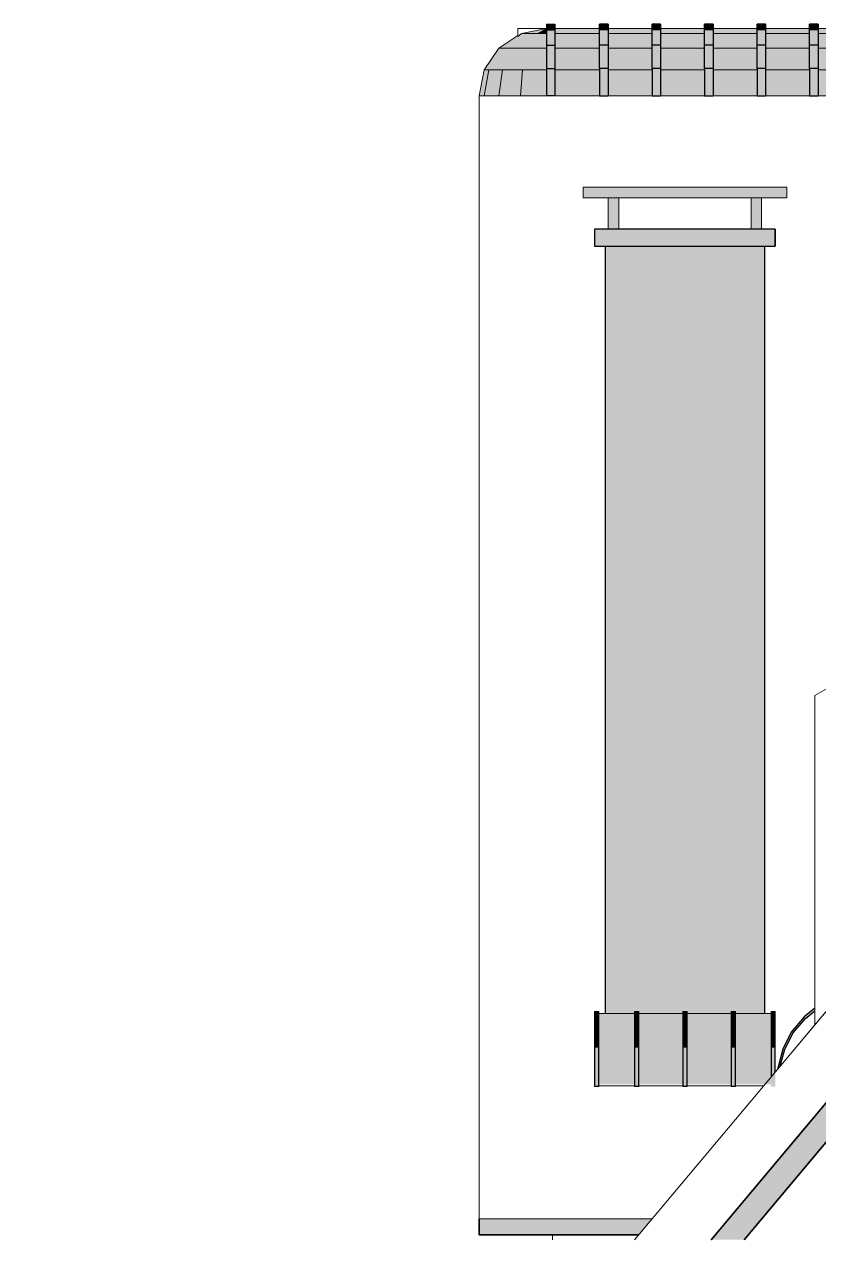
# Model space of a CAD drawing. Header units: millimetres. Extents: x -245 to 49755, y -245 to 41806.
# Drawn here: x 37246 to 39137, y 31012 to 33906 of the extents above; entities that cross this region are included whole.
import ezdxf

# ---------------------------------------------------------------- set-up
doc = ezdxf.new("R2010")
doc.units = ezdxf.units.MM
doc.linetypes.add('PUNKT2_S9', pattern=[1, 0, -1])
doc.layers.add('Standard', color=7, linetype='Continuous', lineweight=25)

msp = doc.modelspace()

# ---------------------------------------------------------------- hatches: boundary and pattern name
at = {"layer": 'Standard', "linetype": 'PUNKT2_S9', "lineweight": 25}
for color, points in [(250, [(38488.5, 33896.1), (38429.3, 33883.9), (38431.9, 33883.9)]), (250, [(38488.5, 33896.1), (38431.9, 33883.9), (38445.2, 33883.9)]), (250, [(38488.5, 33896.1), (38445.2, 33883.9), (38465.1, 33883.9)]), (250, [(38488.5, 33896.1), (38465.1, 33883.9), (38488.5, 33883.9)]), (8, [(38488.5, 33893.2), (38508.5, 33893.2), (38508.5, 33906.1), (38488.5, 33906.1)]), (8, [(38488.5, 33856.3), (38508.5, 33856.3), (38508.5, 33893.2), (38488.5, 33893.2)]), (0, [(38431.9, 33883.9), (38429.3, 33883.9), (38420.3, 33877.1), (38420.3, 33879.3), (38375.4, 33849.2), (38384, 33849.2)]), (250, [(38431.9, 33883.9), (38384, 33849.2), (38408.5, 33849.2), (38445.2, 33883.9)]), (250, [(38445.2, 33883.9), (38408.5, 33849.2), (38445.2, 33849.2), (38465.1, 33883.9)]), (250, [(38465.1, 33883.9), (38445.2, 33849.2), (38488.5, 33849.2), (38488.5, 33883.9)]), (0, [(38375.4, 33849.2), (38340.7, 33797.3), (38351.9, 33797.3), (38384, 33849.2)]), (0, [(38384, 33849.2), (38351.9, 33797.3), (38384, 33797.3), (38408.5, 33849.2)]), (250, [(38408.5, 33849.2), (38384, 33797.3), (38431.9, 33797.3), (38445.2, 33849.2)]), (250, [(38445.2, 33849.2), (38431.9, 33797.3), (38488.5, 33797.3), (38488.5, 33849.2)]), (8, [(38488.5, 33801.2), (38508.5, 33801.2), (38508.5, 33856.3), (38488.5, 33856.3)]), (0, [(38340.7, 33797.3), (38328.5, 33736.1), (38340.7, 33736.1), (38351.9, 33797.3)]), (0, [(38351.9, 33797.3), (38340.7, 33736.1), (38375.4, 33736.1), (38384, 33797.3)]), (0, [(38384, 33797.3), (38375.4, 33736.1), (38427.3, 33736.1), (38431.9, 33797.3)]), (250, [(38431.9, 33797.3), (38427.3, 33736.1), (38488.5, 33736.1), (38488.5, 33797.3)]), (8, [(38488.5, 33736.1), (38508.5, 33736.1), (38508.5, 33801.2), (38488.5, 33801.2)]), (250, [(38576, 33518.1), (38576, 33493.1), (39061, 33493.1), (39061, 33518.1)]), (0, [(38636, 33493.1), (38636, 33418.1), (38637.2, 33418.1), (38637.2, 33493.1)]), (0, [(38637.2, 33493.1), (38637.2, 33418.1), (38639.5, 33418.1), (38639.5, 33493.1)]), (0, [(38639.5, 33493.1), (38639.5, 33418.1), (38642.7, 33418.1), (38642.7, 33493.1)]), (250, [(38642.7, 33493.1), (38642.7, 33418.1), (38646.5, 33418.1), (38646.5, 33493.1)]), (250, [(38646.5, 33493.1), (38646.5, 33418.1), (38650.4, 33418.1), (38650.4, 33493.1)]), (250, [(38650.4, 33493.1), (38650.4, 33418.1), (38654.2, 33418.1), (38654.2, 33493.1)]), (250, [(38654.2, 33493.1), (38654.2, 33418.1), (38657.4, 33418.1), (38657.4, 33493.1)]), (250, [(38657.4, 33493.1), (38657.4, 33418.1), (38659.7, 33418.1), (38659.7, 33493.1)]), (250, [(38659.7, 33493.1), (38659.7, 33418.1), (38660.9, 33418.1), (38660.9, 33493.1)]), (0, [(38976.1, 33493.1), (38976.1, 33418.1), (38977.3, 33418.1), (38977.3, 33493.1)]), (0, [(38977.3, 33493.1), (38977.3, 33418.1), (38979.6, 33418.1), (38979.6, 33493.1)]), (0, [(38979.6, 33493.1), (38979.6, 33418.1), (38982.8, 33418.1), (38982.8, 33493.1)]), (250, [(38982.8, 33493.1), (38982.8, 33418.1), (38986.6, 33418.1), (38986.6, 33493.1)]), (250, [(38986.6, 33493.1), (38986.6, 33418.1), (38990.5, 33418.1), (38990.5, 33493.1)]), (250, [(38990.5, 33493.1), (38990.5, 33418.1), (38994.3, 33418.1), (38994.3, 33493.1)]), (250, [(38994.3, 33493.1), (38994.3, 33418.1), (38997.5, 33418.1), (38997.5, 33493.1)]), (250, [(38997.5, 33493.1), (38997.5, 33418.1), (38999.8, 33418.1), (38999.8, 33493.1)]), (250, [(38999.8, 33493.1), (38999.8, 33418.1), (39001, 33418.1), (39001, 33493.1)]), (250, [(38603.5, 33378.1), (39033.5, 33378.1), (39033.5, 33418.1), (38603.5, 33418.1)]), (251, [(39008.5, 31550.7), (39008.5, 33378.1), (38628.5, 33378.1), (38628.5, 31550.7), (38698.5, 31550.7), (38698.5, 31555.7), (38708.5, 31555.7), (38708.5, 31550.7), (38813.5, 31550.7), (38813.5, 31555.7), (38823.5, 31555.7), (38823.5, 31550.7), (38928.5, 31550.7), (38928.5, 31555.7), (38938.5, 31555.7), (38938.5, 31550.7)]), (8, [(38603.5, 31535.8), (38613.5, 31535.8), (38613.5, 31555.7), (38603.5, 31555.7)]), (8, [(38698.5, 31535.8), (38708.5, 31535.8), (38708.5, 31555.7), (38698.5, 31555.7)]), (8, [(38813.5, 31535.8), (38823.5, 31535.8), (38823.5, 31555.7), (38813.5, 31555.7)]), (8, [(38603.5, 31505.1), (38613.5, 31505.1), (38613.5, 31535.8), (38603.5, 31535.8)]), (8, [(38698.5, 31505.1), (38708.5, 31505.1), (38708.5, 31535.8), (38698.5, 31535.8)]), (8, [(38813.5, 31505.1), (38823.5, 31505.1), (38823.5, 31535.8), (38813.5, 31535.8)]), (8, [(38603.5, 31469.3), (38613.5, 31469.3), (38613.5, 31505.1), (38603.5, 31505.1)]), (8, [(38698.5, 31469.3), (38708.5, 31469.3), (38708.5, 31505.1), (38698.5, 31505.1)]), (8, [(38813.5, 31469.3), (38823.5, 31469.3), (38823.5, 31505.1), (38813.5, 31505.1)]), (8, [(38603.5, 31428), (38613.5, 31428), (38613.5, 31469.3), (38603.5, 31469.3)]), (8, [(38698.5, 31428), (38708.5, 31428), (38708.5, 31469.3), (38698.5, 31469.3)]), (8, [(38813.5, 31428), (38823.5, 31428), (38823.5, 31469.3), (38813.5, 31469.3)]), (8, [(38603.5, 31376.6), (38613.5, 31376.6), (38613.5, 31428), (38603.5, 31428)]), (8, [(38698.5, 31376.6), (38708.5, 31376.6), (38708.5, 31428), (38698.5, 31428)]), (8, [(38813.5, 31376.6), (38823.5, 31376.6), (38823.5, 31428), (38813.5, 31428)]), (8, [(37246, 31012.1), (37245.6, 31012.1), (37600.6, 31012.1), (37601, 31012.1)])]:
    msp.add_hatch(color=color, dxfattribs=at).paths.add_polyline_path(points)
h = msp.add_hatch(color=250, dxfattribs=at)
h.paths.add_polyline_path([(38510.3, 33883.9), (38615.3, 33883.9), (38615.3, 33896.1), (38510.3, 33896.1)])
h.paths.add_polyline_path([(38740.3, 33883.9), (38740.3, 33896.1), (38635.3, 33896.1), (38635.3, 33883.9)])
h.paths.add_polyline_path([(38760.3, 33883.9), (38865.3, 33883.9), (38865.3, 33896.1), (38760.3, 33896.1)])
h.paths.add_polyline_path([(38990.3, 33883.9), (38990.3, 33896.1), (38885.3, 33896.1), (38885.3, 33883.9)])
h.paths.add_polyline_path([(39010.3, 33883.9), (39115.3, 33883.9), (39115.3, 33896.1), (39010.3, 33896.1)])
h.paths.add_polyline_path([(39240.3, 33883.9), (39240.3, 33896.1), (39135.3, 33896.1), (39135.3, 33883.9)])
h.paths.add_polyline_path([(39260.3, 33883.9), (39365.3, 33883.9), (39365.3, 33896.1), (39260.3, 33896.1)])
h.paths.add_polyline_path([(39490.3, 33883.9), (39490.3, 33896.1), (39385.3, 33896.1), (39385.3, 33883.9)])
h.paths.add_polyline_path([(39510.3, 33883.9), (39615.3, 33883.9), (39615.3, 33896.1), (39510.3, 33896.1)])
h.paths.add_polyline_path([(39740.3, 33883.9), (39740.3, 33896.1), (39635.3, 33896.1), (39635.3, 33883.9)])
h.paths.add_polyline_path([(39760.3, 33883.9), (39865.3, 33883.9), (39865.3, 33896.1), (39760.3, 33896.1)])
h.paths.add_polyline_path([(39990.3, 33883.9), (39990.3, 33896.1), (39885.3, 33896.1), (39885.3, 33883.9)])
h.paths.add_polyline_path([(40010.3, 33883.9), (40115.3, 33883.9), (40115.3, 33896.1), (40010.3, 33896.1)])
h.paths.add_polyline_path([(40240.3, 33883.9), (40240.3, 33896.1), (40135.3, 33896.1), (40135.3, 33883.9)])
h.paths.add_polyline_path([(40260.3, 33883.9), (40365.3, 33883.9), (40365.3, 33896.1), (40260.3, 33896.1)])
h.paths.add_polyline_path([(40490.3, 33883.9), (40490.3, 33896.1), (40385.3, 33896.1), (40385.3, 33883.9)])
h.paths.add_polyline_path([(40510.3, 33883.9), (40615.3, 33883.9), (40615.3, 33896.1), (40510.3, 33896.1)])
h.paths.add_polyline_path([(40740.3, 33883.9), (40740.3, 33896.1), (40635.3, 33896.1), (40635.3, 33883.9)])
h.paths.add_polyline_path([(40760.3, 33883.9), (40865.3, 33883.9), (40865.3, 33896.1), (40760.3, 33896.1)])
h.paths.add_polyline_path([(40990.3, 33883.9), (40990.3, 33896.1), (40885.3, 33896.1), (40885.3, 33883.9)])
h.paths.add_polyline_path([(41010.3, 33883.9), (41115.3, 33883.9), (41115.3, 33896.1), (41010.3, 33896.1)])
h.paths.add_polyline_path([(41240.3, 33883.9), (41240.3, 33896.1), (41135.3, 33896.1), (41135.3, 33883.9)])
h.paths.add_polyline_path([(41260.3, 33883.9), (41365.3, 33883.9), (41365.3, 33896.1), (41260.3, 33896.1)])
h.paths.add_polyline_path([(41490.3, 33883.9), (41490.3, 33896.1), (41385.3, 33896.1), (41385.3, 33883.9)])
h.paths.add_polyline_path([(41510.3, 33883.9), (41615.3, 33883.9), (41615.3, 33896.1), (41510.3, 33896.1)])
h.paths.add_polyline_path([(41740.3, 33883.9), (41740.3, 33896.1), (41635.3, 33896.1), (41635.3, 33883.9)])
h.paths.add_polyline_path([(41760.3, 33883.9), (41865.3, 33883.9), (41865.3, 33896.1), (41760.3, 33896.1)])
h.paths.add_polyline_path([(41990.3, 33883.9), (41990.3, 33896.1), (41885.3, 33896.1), (41885.3, 33883.9)])
h.paths.add_polyline_path([(42010.3, 33883.9), (42115.3, 33883.9), (42115.3, 33896.1), (42010.3, 33896.1)])
h.paths.add_polyline_path([(42240.3, 33883.9), (42240.3, 33896.1), (42135.3, 33896.1), (42135.3, 33883.9)])
h.paths.add_polyline_path([(42260.3, 33883.9), (42365.3, 33883.9), (42365.3, 33896.1), (42260.3, 33896.1)])
h.paths.add_polyline_path([(42490.3, 33883.9), (42490.3, 33896.1), (42385.3, 33896.1), (42385.3, 33883.9)])
h.paths.add_polyline_path([(42510.3, 33883.9), (42615.3, 33883.9), (42615.3, 33896.1), (42510.3, 33896.1)])
h.paths.add_polyline_path([(42740.3, 33883.9), (42740.3, 33896.1), (42635.3, 33896.1), (42635.3, 33883.9)])
h.paths.add_polyline_path([(42760.3, 33883.9), (42865.3, 33883.9), (42865.3, 33896.1), (42760.3, 33896.1)])
h.paths.add_polyline_path([(42990.3, 33883.9), (42990.3, 33896.1), (42885.3, 33896.1), (42885.3, 33883.9)])
h.paths.add_polyline_path([(43010.3, 33883.9), (43115.3, 33883.9), (43115.3, 33896.1), (43010.3, 33896.1)])
h.paths.add_polyline_path([(43240.3, 33883.9), (43240.3, 33896.1), (43135.3, 33896.1), (43135.3, 33883.9)])
h.paths.add_polyline_path([(43260.3, 33883.9), (43365.3, 33883.9), (43365.3, 33896.1), (43260.3, 33896.1)])
h.paths.add_polyline_path([(43490.3, 33883.9), (43490.3, 33896.1), (43385.3, 33896.1), (43385.3, 33883.9)])
h.paths.add_polyline_path([(43510.3, 33883.9), (43615.3, 33883.9), (43615.3, 33896.1), (43510.3, 33896.1)])
h.paths.add_polyline_path([(43740.3, 33883.9), (43740.3, 33896.1), (43635.3, 33896.1), (43635.3, 33883.9)])
h.paths.add_polyline_path([(43760.3, 33883.9), (43865.3, 33883.9), (43865.3, 33896.1), (43760.3, 33896.1)])
h.paths.add_polyline_path([(44010.3, 33883.9), (44010.3, 33896.1), (43885.3, 33896.1), (43885.3, 33883.9)])
h.paths.add_polyline_path([(44148.5, 33896.1), (44030.3, 33896.1), (44030.3, 33883.9), (44148.5, 33883.9)])
for color, points in [(8, [(38615.3, 33893.2), (38615.3, 33906.1), (38635.3, 33906.1), (38635.3, 33893.2)]), (8, [(38615.3, 33856.3), (38615.3, 33893.2), (38635.3, 33893.2), (38635.3, 33856.3)]), (8, [(38740.3, 33893.2), (38740.3, 33906.1), (38760.3, 33906.1), (38760.3, 33893.2)]), (8, [(38740.3, 33856.3), (38740.3, 33893.2), (38760.3, 33893.2), (38760.3, 33856.3)]), (8, [(38865.3, 33893.2), (38865.3, 33906.1), (38885.3, 33906.1), (38885.3, 33893.2)]), (8, [(38865.3, 33856.3), (38865.3, 33893.2), (38885.3, 33893.2), (38885.3, 33856.3)]), (8, [(38990.3, 33893.2), (38990.3, 33906.1), (39010.3, 33906.1), (39010.3, 33893.2)]), (8, [(38990.3, 33856.3), (38990.3, 33893.2), (39010.3, 33893.2), (39010.3, 33856.3)]), (8, [(39115.3, 33893.2), (39115.3, 33906.1), (39135.3, 33906.1), (39135.3, 33893.2)]), (8, [(39115.3, 33856.3), (39115.3, 33893.2), (39135.3, 33893.2), (39135.3, 33856.3)]), (8, [(38615.3, 33801.2), (38615.3, 33856.3), (38635.3, 33856.3), (38635.3, 33801.2)]), (8, [(38740.3, 33801.2), (38740.3, 33856.3), (38760.3, 33856.3), (38760.3, 33801.2)]), (8, [(38865.3, 33801.2), (38865.3, 33856.3), (38885.3, 33856.3), (38885.3, 33801.2)]), (8, [(38990.3, 33801.2), (38990.3, 33856.3), (39010.3, 33856.3), (39010.3, 33801.2)]), (8, [(39115.3, 33801.2), (39115.3, 33856.3), (39135.3, 33856.3), (39135.3, 33801.2)]), (8, [(38615.3, 33736.1), (38615.3, 33801.2), (38635.3, 33801.2), (38635.3, 33736.1)]), (8, [(38740.3, 33736.1), (38740.3, 33801.2), (38760.3, 33801.2), (38760.3, 33736.1)]), (8, [(38865.3, 33736.1), (38865.3, 33801.2), (38885.3, 33801.2), (38885.3, 33736.1)]), (8, [(38990.3, 33736.1), (38990.3, 33801.2), (39010.3, 33801.2), (39010.3, 33736.1)]), (8, [(39115.3, 33736.1), (39115.3, 33801.2), (39135.3, 33801.2), (39135.3, 33736.1)]), (250, [(40483.5, 32828.7), (38959.2, 31012.1), (38880.9, 31012.1), (40483.5, 32922)]), (8, [(38938.5, 31535.8), (38928.5, 31535.8), (38928.5, 31555.7), (38938.5, 31555.7)]), (8, [(39033.5, 31535.8), (39023.5, 31535.8), (39023.5, 31555.7), (39033.5, 31555.7)]), (251, [(39051.2, 31465.4), (39071.4, 31506.6), (39102.3, 31542.5), (39127.6, 31563), (39127.6, 31556.8), (39105.8, 31539), (39076.1, 31504.7), (39056.2, 31465.4), (39044.8, 31425.2), (39038.5, 31417.7)]), (8, [(38938.5, 31505.1), (38928.5, 31505.1), (38928.5, 31535.8), (38938.5, 31535.8)]), (8, [(39033.5, 31505.1), (39023.5, 31505.1), (39023.5, 31535.8), (39033.5, 31535.8)]), (8, [(38938.5, 31469.3), (38928.5, 31469.3), (38928.5, 31505.1), (38938.5, 31505.1)]), (8, [(39033.5, 31469.3), (39023.5, 31469.3), (39023.5, 31505.1), (39033.5, 31505.1)]), (8, [(38938.5, 31428), (38928.5, 31428), (38928.5, 31469.3), (38938.5, 31469.3)]), (8, [(39033.5, 31428), (39023.5, 31428), (39023.5, 31469.3), (39033.5, 31469.3)]), (8, [(38938.5, 31376.6), (38928.5, 31376.6), (38928.5, 31428), (38938.5, 31428)]), (8, [(39033.5, 31376.6), (39023.5, 31376.6), (39023.5, 31428), (39033.5, 31428)]), (0, [(38328.5, 31023.5), (38328.5, 31062.1), (38740.1, 31062.1), (38707.7, 31023.5)])]:
    msp.add_hatch(color=color, dxfattribs=at).paths.add_polyline_path(points, flags=16)
h = msp.add_hatch(color=250, dxfattribs=at)
h.paths.add_polyline_path([(38615.3, 33883.9), (38510.3, 33883.9), (38510.3, 33849.2), (38615.3, 33849.2)])
h.paths.add_polyline_path([(38635.3, 33849.2), (38740.3, 33849.2), (38740.3, 33883.9), (38635.3, 33883.9)])
h.paths.add_polyline_path([(38865.3, 33883.9), (38760.3, 33883.9), (38760.3, 33849.2), (38865.3, 33849.2)])
h.paths.add_polyline_path([(38885.3, 33849.2), (38990.3, 33849.2), (38990.3, 33883.9), (38885.3, 33883.9)])
h.paths.add_polyline_path([(39240.3, 33883.9), (39135.3, 33883.9), (39135.3, 33849.2), (39240.3, 33849.2)])
h.paths.add_polyline_path([(39010.3, 33883.9), (39010.3, 33849.2), (39115.3, 33849.2), (39115.3, 33883.9)])
h.paths.add_polyline_path([(39365.3, 33883.9), (39260.3, 33883.9), (39260.3, 33849.2), (39365.3, 33849.2)])
h.paths.add_polyline_path([(39635.3, 33849.2), (39740.3, 33849.2), (39740.3, 33883.9), (39635.3, 33883.9)])
h.paths.add_polyline_path([(39615.3, 33883.9), (39510.3, 33883.9), (39510.3, 33849.2), (39615.3, 33849.2)])
h.paths.add_polyline_path([(39385.3, 33883.9), (39385.3, 33849.2), (39490.3, 33849.2), (39490.3, 33883.9)])
h.paths.add_polyline_path([(39865.3, 33883.9), (39760.3, 33883.9), (39760.3, 33849.2), (39865.3, 33849.2)])
h.paths.add_polyline_path([(39885.3, 33849.2), (39990.3, 33849.2), (39990.3, 33883.9), (39885.3, 33883.9)])
h.paths.add_polyline_path([(40240.3, 33883.9), (40135.3, 33883.9), (40135.3, 33849.2), (40240.3, 33849.2)])
h.paths.add_polyline_path([(40010.3, 33883.9), (40010.3, 33849.2), (40115.3, 33849.2), (40115.3, 33883.9)])
h.paths.add_polyline_path([(40365.3, 33883.9), (40260.3, 33883.9), (40260.3, 33849.2), (40365.3, 33849.2)])
h.paths.add_polyline_path([(40385.3, 33849.2), (40490.3, 33849.2), (40490.3, 33883.9), (40385.3, 33883.9)])
h.paths.add_polyline_path([(40615.3, 33883.9), (40510.3, 33883.9), (40510.3, 33849.2), (40615.3, 33849.2)])
h.paths.add_polyline_path([(40635.3, 33849.2), (40740.3, 33849.2), (40740.3, 33883.9), (40635.3, 33883.9)])
h.paths.add_polyline_path([(41240.3, 33883.9), (41135.3, 33883.9), (41135.3, 33849.2), (41240.3, 33849.2)])
h.paths.add_polyline_path([(41010.3, 33883.9), (41010.3, 33849.2), (41115.3, 33849.2), (41115.3, 33883.9)])
h.paths.add_polyline_path([(40990.3, 33883.9), (40885.3, 33883.9), (40885.3, 33849.2), (40990.3, 33849.2)])
h.paths.add_polyline_path([(40760.3, 33883.9), (40760.3, 33849.2), (40865.3, 33849.2), (40865.3, 33883.9)])
h.paths.add_polyline_path([(41365.3, 33883.9), (41260.3, 33883.9), (41260.3, 33849.2), (41365.3, 33849.2)])
h.paths.add_polyline_path([(44030.3, 33849.2), (44148.5, 33849.2), (44148.5, 33883.9), (44030.3, 33883.9)])
h.paths.add_polyline_path([(43885.3, 33883.9), (43885.3, 33849.2), (44010.3, 33849.2), (44010.3, 33883.9)])
h.paths.add_polyline_path([(43865.3, 33883.9), (43760.3, 33883.9), (43760.3, 33849.2), (43865.3, 33849.2)])
h.paths.add_polyline_path([(43635.3, 33883.9), (43635.3, 33849.2), (43740.3, 33849.2), (43740.3, 33883.9)])
h.paths.add_polyline_path([(43615.3, 33883.9), (43510.3, 33883.9), (43510.3, 33849.2), (43615.3, 33849.2)])
h.paths.add_polyline_path([(43385.3, 33883.9), (43385.3, 33849.2), (43490.3, 33849.2), (43490.3, 33883.9)])
h.paths.add_polyline_path([(43365.3, 33883.9), (43260.3, 33883.9), (43260.3, 33849.2), (43365.3, 33849.2)])
h.paths.add_polyline_path([(43135.3, 33883.9), (43135.3, 33849.2), (43240.3, 33849.2), (43240.3, 33883.9)])
h.paths.add_polyline_path([(43115.3, 33883.9), (43010.3, 33883.9), (43010.3, 33849.2), (43115.3, 33849.2)])
h.paths.add_polyline_path([(42885.3, 33883.9), (42885.3, 33849.2), (42990.3, 33849.2), (42990.3, 33883.9)])
h.paths.add_polyline_path([(42865.3, 33883.9), (42760.3, 33883.9), (42760.3, 33849.2), (42865.3, 33849.2)])
h.paths.add_polyline_path([(42635.3, 33883.9), (42635.3, 33849.2), (42740.3, 33849.2), (42740.3, 33883.9)])
h.paths.add_polyline_path([(42615.3, 33883.9), (42510.3, 33883.9), (42510.3, 33849.2), (42615.3, 33849.2)])
h.paths.add_polyline_path([(42385.3, 33883.9), (42385.3, 33849.2), (42490.3, 33849.2), (42490.3, 33883.9)])
h.paths.add_polyline_path([(42365.3, 33883.9), (42260.3, 33883.9), (42260.3, 33849.2), (42365.3, 33849.2)])
h.paths.add_polyline_path([(42135.3, 33883.9), (42135.3, 33849.2), (42240.3, 33849.2), (42240.3, 33883.9)])
h.paths.add_polyline_path([(42115.3, 33883.9), (42010.3, 33883.9), (42010.3, 33849.2), (42115.3, 33849.2)])
h.paths.add_polyline_path([(41885.3, 33883.9), (41885.3, 33849.2), (41990.3, 33849.2), (41990.3, 33883.9)])
h.paths.add_polyline_path([(41865.3, 33883.9), (41760.3, 33883.9), (41760.3, 33849.2), (41865.3, 33849.2)])
h.paths.add_polyline_path([(41635.3, 33883.9), (41635.3, 33849.2), (41740.3, 33849.2), (41740.3, 33883.9)])
h.paths.add_polyline_path([(41615.3, 33883.9), (41510.3, 33883.9), (41510.3, 33849.2), (41615.3, 33849.2)])
h.paths.add_polyline_path([(41385.3, 33883.9), (41385.3, 33849.2), (41490.3, 33849.2), (41490.3, 33883.9)])
h = msp.add_hatch(color=250, dxfattribs=at)
h.paths.add_polyline_path([(38615.3, 33849.2), (38510.3, 33849.2), (38510.3, 33797.3), (38615.3, 33797.3)])
h.paths.add_polyline_path([(38635.3, 33797.3), (38740.3, 33797.3), (38740.3, 33849.2), (38635.3, 33849.2)])
h.paths.add_polyline_path([(38865.3, 33849.2), (38760.3, 33849.2), (38760.3, 33797.3), (38865.3, 33797.3)])
h.paths.add_polyline_path([(38885.3, 33797.3), (38990.3, 33797.3), (38990.3, 33849.2), (38885.3, 33849.2)])
h.paths.add_polyline_path([(39240.3, 33849.2), (39135.3, 33849.2), (39135.3, 33797.3), (39240.3, 33797.3)])
h.paths.add_polyline_path([(39010.3, 33849.2), (39010.3, 33797.3), (39115.3, 33797.3), (39115.3, 33849.2)])
h.paths.add_polyline_path([(39365.3, 33849.2), (39260.3, 33849.2), (39260.3, 33797.3), (39365.3, 33797.3)])
h.paths.add_polyline_path([(39635.3, 33797.3), (39740.3, 33797.3), (39740.3, 33849.2), (39635.3, 33849.2)])
h.paths.add_polyline_path([(39615.3, 33849.2), (39510.3, 33849.2), (39510.3, 33797.3), (39615.3, 33797.3)])
h.paths.add_polyline_path([(39385.3, 33849.2), (39385.3, 33797.3), (39490.3, 33797.3), (39490.3, 33849.2)])
h.paths.add_polyline_path([(39865.3, 33849.2), (39760.3, 33849.2), (39760.3, 33797.3), (39865.3, 33797.3)])
h.paths.add_polyline_path([(39885.3, 33797.3), (39990.3, 33797.3), (39990.3, 33849.2), (39885.3, 33849.2)])
h.paths.add_polyline_path([(40240.3, 33849.2), (40135.3, 33849.2), (40135.3, 33797.3), (40240.3, 33797.3)])
h.paths.add_polyline_path([(40010.3, 33849.2), (40010.3, 33797.3), (40115.3, 33797.3), (40115.3, 33849.2)])
h.paths.add_polyline_path([(40365.3, 33849.2), (40260.3, 33849.2), (40260.3, 33797.3), (40365.3, 33797.3)])
h.paths.add_polyline_path([(40385.3, 33797.3), (40490.3, 33797.3), (40490.3, 33849.2), (40385.3, 33849.2)])
h.paths.add_polyline_path([(40615.3, 33849.2), (40510.3, 33849.2), (40510.3, 33797.3), (40615.3, 33797.3)])
h.paths.add_polyline_path([(40635.3, 33797.3), (40740.3, 33797.3), (40740.3, 33849.2), (40635.3, 33849.2)])
h.paths.add_polyline_path([(41240.3, 33849.2), (41135.3, 33849.2), (41135.3, 33797.3), (41240.3, 33797.3)])
h.paths.add_polyline_path([(41010.3, 33849.2), (41010.3, 33797.3), (41115.3, 33797.3), (41115.3, 33849.2)])
h.paths.add_polyline_path([(40990.3, 33849.2), (40885.3, 33849.2), (40885.3, 33797.3), (40990.3, 33797.3)])
h.paths.add_polyline_path([(40760.3, 33849.2), (40760.3, 33797.3), (40865.3, 33797.3), (40865.3, 33849.2)])
h.paths.add_polyline_path([(41365.3, 33849.2), (41260.3, 33849.2), (41260.3, 33797.3), (41365.3, 33797.3)])
h.paths.add_polyline_path([(44030.3, 33797.3), (44148.5, 33797.3), (44148.5, 33849.2), (44030.3, 33849.2)])
h.paths.add_polyline_path([(43885.3, 33849.2), (43885.3, 33797.3), (44010.3, 33797.3), (44010.3, 33849.2)])
h.paths.add_polyline_path([(43865.3, 33849.2), (43760.3, 33849.2), (43760.3, 33797.3), (43865.3, 33797.3)])
h.paths.add_polyline_path([(43635.3, 33849.2), (43635.3, 33797.3), (43740.3, 33797.3), (43740.3, 33849.2)])
h.paths.add_polyline_path([(43615.3, 33849.2), (43510.3, 33849.2), (43510.3, 33797.3), (43615.3, 33797.3)])
h.paths.add_polyline_path([(43385.3, 33849.2), (43385.3, 33797.3), (43490.3, 33797.3), (43490.3, 33849.2)])
h.paths.add_polyline_path([(43365.3, 33849.2), (43260.3, 33849.2), (43260.3, 33797.3), (43365.3, 33797.3)])
h.paths.add_polyline_path([(43135.3, 33849.2), (43135.3, 33797.3), (43240.3, 33797.3), (43240.3, 33849.2)])
h.paths.add_polyline_path([(43115.3, 33849.2), (43010.3, 33849.2), (43010.3, 33797.3), (43115.3, 33797.3)])
h.paths.add_polyline_path([(42885.3, 33849.2), (42885.3, 33797.3), (42990.3, 33797.3), (42990.3, 33849.2)])
h.paths.add_polyline_path([(42865.3, 33849.2), (42760.3, 33849.2), (42760.3, 33797.3), (42865.3, 33797.3)])
h.paths.add_polyline_path([(42635.3, 33849.2), (42635.3, 33797.3), (42740.3, 33797.3), (42740.3, 33849.2)])
h.paths.add_polyline_path([(42615.3, 33849.2), (42510.3, 33849.2), (42510.3, 33797.3), (42615.3, 33797.3)])
h.paths.add_polyline_path([(42385.3, 33849.2), (42385.3, 33797.3), (42490.3, 33797.3), (42490.3, 33849.2)])
h.paths.add_polyline_path([(42365.3, 33849.2), (42260.3, 33849.2), (42260.3, 33797.3), (42365.3, 33797.3)])
h.paths.add_polyline_path([(42135.3, 33849.2), (42135.3, 33797.3), (42240.3, 33797.3), (42240.3, 33849.2)])
h.paths.add_polyline_path([(42115.3, 33849.2), (42010.3, 33849.2), (42010.3, 33797.3), (42115.3, 33797.3)])
h.paths.add_polyline_path([(41885.3, 33849.2), (41885.3, 33797.3), (41990.3, 33797.3), (41990.3, 33849.2)])
h.paths.add_polyline_path([(41865.3, 33849.2), (41760.3, 33849.2), (41760.3, 33797.3), (41865.3, 33797.3)])
h.paths.add_polyline_path([(41635.3, 33849.2), (41635.3, 33797.3), (41740.3, 33797.3), (41740.3, 33849.2)])
h.paths.add_polyline_path([(41615.3, 33849.2), (41510.3, 33849.2), (41510.3, 33797.3), (41615.3, 33797.3)])
h.paths.add_polyline_path([(41385.3, 33849.2), (41385.3, 33797.3), (41490.3, 33797.3), (41490.3, 33849.2)])
h = msp.add_hatch(color=250, dxfattribs=at)
h.paths.add_polyline_path([(38615.3, 33797.3), (38510.3, 33797.3), (38510.3, 33736.1), (38615.3, 33736.1)])
h.paths.add_polyline_path([(38740.3, 33736.1), (38740.3, 33797.3), (38635.3, 33797.3), (38635.3, 33736.1)])
h.paths.add_polyline_path([(38865.3, 33797.3), (38760.3, 33797.3), (38760.3, 33736.1), (38865.3, 33736.1)])
h.paths.add_polyline_path([(38990.3, 33736.1), (38990.3, 33797.3), (38885.3, 33797.3), (38885.3, 33736.1)])
h.paths.add_polyline_path([(39240.3, 33797.3), (39135.3, 33797.3), (39135.3, 33736.1), (39240.3, 33736.1)])
h.paths.add_polyline_path([(39010.3, 33797.3), (39010.3, 33736.1), (39115.3, 33736.1), (39115.3, 33797.3)])
h.paths.add_polyline_path([(39365.3, 33797.3), (39260.3, 33797.3), (39260.3, 33736.1), (39365.3, 33736.1)])
h.paths.add_polyline_path([(39740.3, 33736.1), (39740.3, 33797.3), (39635.3, 33797.3), (39635.3, 33736.1)])
h.paths.add_polyline_path([(39510.3, 33736.1), (39615.3, 33736.1), (39615.3, 33797.3), (39510.3, 33797.3)])
h.paths.add_polyline_path([(39385.3, 33797.3), (39385.3, 33736.1), (39490.3, 33736.1), (39490.3, 33797.3)])
h.paths.add_polyline_path([(39865.3, 33797.3), (39760.3, 33797.3), (39760.3, 33736.1), (39865.3, 33736.1)])
h.paths.add_polyline_path([(39990.3, 33736.1), (39990.3, 33797.3), (39885.3, 33797.3), (39885.3, 33736.1)])
h.paths.add_polyline_path([(40240.3, 33797.3), (40135.3, 33797.3), (40135.3, 33736.1), (40240.3, 33736.1)])
h.paths.add_polyline_path([(40010.3, 33797.3), (40010.3, 33736.1), (40115.3, 33736.1), (40115.3, 33797.3)])
h.paths.add_polyline_path([(40365.3, 33797.3), (40260.3, 33797.3), (40260.3, 33736.1), (40365.3, 33736.1)])
h.paths.add_polyline_path([(40490.3, 33736.1), (40490.3, 33797.3), (40385.3, 33797.3), (40385.3, 33736.1)])
h.paths.add_polyline_path([(40615.3, 33797.3), (40510.3, 33797.3), (40510.3, 33736.1), (40615.3, 33736.1)])
h.paths.add_polyline_path([(40740.3, 33736.1), (40740.3, 33797.3), (40635.3, 33797.3), (40635.3, 33736.1)])
h.paths.add_polyline_path([(41240.3, 33797.3), (41135.3, 33797.3), (41135.3, 33736.1), (41240.3, 33736.1)])
h.paths.add_polyline_path([(40760.3, 33797.3), (40760.3, 33736.1), (40865.3, 33736.1), (40865.3, 33797.3)])
h.paths.add_polyline_path([(40990.3, 33797.3), (40885.3, 33797.3), (40885.3, 33736.1), (40990.3, 33736.1)])
h.paths.add_polyline_path([(41115.3, 33736.1), (41115.3, 33797.3), (41010.3, 33797.3), (41010.3, 33736.1)])
h.paths.add_polyline_path([(41365.3, 33797.3), (41260.3, 33797.3), (41260.3, 33736.1), (41365.3, 33736.1)])
h.paths.add_polyline_path([(44148.5, 33736.1), (44148.5, 33797.3), (44030.3, 33797.3), (44030.3, 33736.1)])
h.paths.add_polyline_path([(43865.3, 33797.3), (43760.3, 33797.3), (43760.3, 33736.1), (43865.3, 33736.1)])
h.paths.add_polyline_path([(44010.3, 33736.1), (44010.3, 33797.3), (43885.3, 33797.3), (43885.3, 33736.1)])
h.paths.add_polyline_path([(41385.3, 33797.3), (41385.3, 33736.1), (41490.3, 33736.1), (41490.3, 33797.3)])
h.paths.add_polyline_path([(41615.3, 33797.3), (41510.3, 33797.3), (41510.3, 33736.1), (41615.3, 33736.1)])
h.paths.add_polyline_path([(41740.3, 33736.1), (41740.3, 33797.3), (41635.3, 33797.3), (41635.3, 33736.1)])
h.paths.add_polyline_path([(42240.3, 33797.3), (42135.3, 33797.3), (42135.3, 33736.1), (42240.3, 33736.1)])
h.paths.add_polyline_path([(41760.3, 33797.3), (41760.3, 33736.1), (41865.3, 33736.1), (41865.3, 33797.3)])
h.paths.add_polyline_path([(41990.3, 33797.3), (41885.3, 33797.3), (41885.3, 33736.1), (41990.3, 33736.1)])
h.paths.add_polyline_path([(42115.3, 33736.1), (42115.3, 33797.3), (42010.3, 33797.3), (42010.3, 33736.1)])
h.paths.add_polyline_path([(42365.3, 33797.3), (42260.3, 33797.3), (42260.3, 33736.1), (42365.3, 33736.1)])
h.paths.add_polyline_path([(42490.3, 33736.1), (42490.3, 33797.3), (42385.3, 33797.3), (42385.3, 33736.1)])
h.paths.add_polyline_path([(42615.3, 33797.3), (42510.3, 33797.3), (42510.3, 33736.1), (42615.3, 33736.1)])
h.paths.add_polyline_path([(42740.3, 33736.1), (42740.3, 33797.3), (42635.3, 33797.3), (42635.3, 33736.1)])
h.paths.add_polyline_path([(43115.3, 33797.3), (43010.3, 33797.3), (43010.3, 33736.1), (43115.3, 33736.1)])
h.paths.add_polyline_path([(42760.3, 33797.3), (42760.3, 33736.1), (42865.3, 33736.1), (42865.3, 33797.3)])
h.paths.add_polyline_path([(42990.3, 33797.3), (42885.3, 33797.3), (42885.3, 33736.1), (42990.3, 33736.1)])
h.paths.add_polyline_path([(43240.3, 33736.1), (43240.3, 33797.3), (43135.3, 33797.3), (43135.3, 33736.1)])
h.paths.add_polyline_path([(43365.3, 33797.3), (43260.3, 33797.3), (43260.3, 33736.1), (43365.3, 33736.1)])
h.paths.add_polyline_path([(43490.3, 33736.1), (43490.3, 33797.3), (43385.3, 33797.3), (43385.3, 33736.1)])
h.paths.add_polyline_path([(43615.3, 33797.3), (43510.3, 33797.3), (43510.3, 33736.1), (43615.3, 33736.1)])
h.paths.add_polyline_path([(43740.3, 33736.1), (43740.3, 33797.3), (43635.3, 33797.3), (43635.3, 33736.1)])
h = msp.add_hatch(color=250, dxfattribs=at)
h.paths.add_polyline_path([(38613.5, 31531.2), (38698.5, 31531.2), (38698.5, 31550.7), (38613.5, 31550.7)])
h.paths.add_polyline_path([(38813.5, 31531.2), (38813.5, 31550.7), (38708.5, 31550.7), (38708.5, 31531.2)])
h = msp.add_hatch(color=250, dxfattribs=at)
h.paths.add_polyline_path([(39023.5, 31531.2), (38938.5, 31531.2), (38938.5, 31550.7), (39023.5, 31550.7)], flags=16)
h.paths.add_polyline_path([(38823.5, 31531.2), (38823.5, 31550.7), (38928.5, 31550.7), (38928.5, 31531.2)], flags=16)
h = msp.add_hatch(color=250, dxfattribs=at)
h.paths.add_polyline_path([(38708.5, 31501.6), (38813.5, 31501.6), (38813.5, 31531.2), (38708.5, 31531.2)])
h.paths.add_polyline_path([(38613.5, 31531.2), (38613.5, 31501.6), (38698.5, 31501.6), (38698.5, 31531.2)])
h = msp.add_hatch(color=250, dxfattribs=at)
h.paths.add_polyline_path([(38928.5, 31501.6), (38823.5, 31501.6), (38823.5, 31531.2), (38928.5, 31531.2)], flags=16)
h.paths.add_polyline_path([(39023.5, 31531.2), (39023.5, 31501.6), (38938.5, 31501.6), (38938.5, 31531.2)], flags=16)
h = msp.add_hatch(color=250, dxfattribs=at)
h.paths.add_polyline_path([(38698.5, 31501.6), (38613.5, 31501.6), (38613.5, 31467.4), (38698.5, 31467.4)])
h.paths.add_polyline_path([(38708.5, 31501.6), (38708.5, 31467.4), (38813.5, 31467.4), (38813.5, 31501.6)])
h = msp.add_hatch(color=250, dxfattribs=at)
h.paths.add_polyline_path([(38938.5, 31501.6), (39023.5, 31501.6), (39023.5, 31467.4), (38938.5, 31467.4)], flags=16)
h.paths.add_polyline_path([(38928.5, 31501.6), (38928.5, 31467.4), (38823.5, 31467.4), (38823.5, 31501.6)], flags=16)
h = msp.add_hatch(color=250, dxfattribs=at)
h.paths.add_polyline_path([(38698.5, 31467.4), (38613.5, 31467.4), (38613.5, 31428), (38698.5, 31428)])
h.paths.add_polyline_path([(38708.5, 31467.4), (38708.5, 31428), (38813.5, 31428), (38813.5, 31467.4)])
h = msp.add_hatch(color=250, dxfattribs=at)
h.paths.add_polyline_path([(38938.5, 31467.4), (39023.5, 31467.4), (39023.5, 31428), (38938.5, 31428)], flags=16)
h.paths.add_polyline_path([(38928.5, 31467.4), (38928.5, 31428), (38823.5, 31428), (38823.5, 31467.4)], flags=16)
h = msp.add_hatch(color=250, dxfattribs=at)
h.paths.add_polyline_path([(38698.5, 31428), (38613.5, 31428), (38613.5, 31381.7), (38698.5, 31381.7)])
h.paths.add_polyline_path([(38708.5, 31428), (38708.5, 31381.7), (38813.5, 31381.7), (38813.5, 31428)])
h = msp.add_hatch(color=250, dxfattribs=at)
h.paths.add_polyline_path([(38938.5, 31428), (39023.5, 31428), (39023.5, 31381.7), (38938.5, 31381.7)], flags=16)
h.paths.add_polyline_path([(38928.5, 31428), (38928.5, 31381.7), (38823.5, 31381.7), (38823.5, 31428)], flags=16)

# ---------------------------------------------------------------- linework, layer by layer
at = {"layer": 'Standard', "color": 253, "linetype": 'Continuous', "lineweight": 18}
for p, q in [((38420.3, 33896.1), (38420.3, 33877.1)), ((38488.5, 33896.1), (38420.3, 33896.1)), ((38488.5, 33896.1), (38420.3, 33896.1)), ((38488.5, 33896.1), (38429.3, 33883.9)), ((38615.3, 33896.1), (38510.3, 33896.1)), ((38615.3, 33896.1), (38510.3, 33896.1)), ((38740.3, 33896.1), (38635.3, 33896.1)), ((38740.3, 33896.1), (38635.3, 33896.1)), ((38865.3, 33896.1), (38760.3, 33896.1)), ((38865.3, 33896.1), (38760.3, 33896.1)), ((38990.3, 33896.1), (38885.3, 33896.1)), ((38990.3, 33896.1), (38885.3, 33896.1)), ((39115.3, 33896.1), (39010.3, 33896.1)), ((39115.3, 33896.1), (39010.3, 33896.1)), ((39240.3, 33896.1), (39135.3, 33896.1)), ((39240.3, 33896.1), (39135.3, 33896.1)), ((38429.3, 33883.9), (38420.3, 33877.1)), ((38328.5, 33736.1), (38328.5, 31062.1)), ((40349.3, 32979.8), (38698.1, 31012.1)), ((40313.9, 32981.6), (39127.6, 32308.1)), ((38880.9, 31012.1), (40483.5, 32922)), ((39127.6, 32308.1), (39127.6, 32302.9)), ((39127.6, 32302.9), (39127.6, 32287.6)), ((39127.6, 32287.6), (39127.6, 32263.2)), ((39127.6, 32263.2), (39127.6, 32231.6)), ((39127.6, 32231.6), (39127.6, 32195)), ((39127.6, 32195), (39127.6, 31616)), ((39127.6, 31574.5), (39127.6, 31616)), ((39127.6, 31540.1), (39127.6, 31574.5)), ((39127.6, 31523.9), (39127.6, 31540.1)), ((38328.5, 31062.1), (38740.1, 31062.1))]:
    msp.add_line(p, q, dxfattribs=at)
at = {"layer": 'Standard', "color": 117, "linetype": 'Continuous', "lineweight": -3}
for p, q in [((38488.5, 33906.1), (38488.5, 33893.2)), ((38488.5, 33906.1), (38508.5, 33906.1)), ((38488.5, 33893.2), (38488.5, 33856.3)), ((38488.5, 33893.2), (38508.5, 33893.2)), ((38508.5, 33906.1), (38508.5, 33893.2)), ((38508.5, 33893.2), (38508.5, 33856.3)), ((38635.3, 33906.1), (38615.3, 33906.1)), ((38615.3, 33893.2), (38615.3, 33906.1)), ((38615.3, 33856.3), (38615.3, 33893.2)), ((38635.3, 33893.2), (38615.3, 33893.2)), ((38635.3, 33906.1), (38635.3, 33893.2)), ((38635.3, 33893.2), (38635.3, 33856.3)), ((38760.3, 33906.1), (38740.3, 33906.1)), ((38740.3, 33893.2), (38740.3, 33906.1)), ((38740.3, 33856.3), (38740.3, 33893.2)), ((38760.3, 33893.2), (38740.3, 33893.2)), ((38760.3, 33906.1), (38760.3, 33893.2)), ((38760.3, 33893.2), (38760.3, 33856.3)), ((38885.3, 33906.1), (38865.3, 33906.1)), ((38865.3, 33893.2), (38865.3, 33906.1)), ((38865.3, 33856.3), (38865.3, 33893.2)), ((38885.3, 33893.2), (38865.3, 33893.2)), ((38885.3, 33906.1), (38885.3, 33893.2)), ((38885.3, 33893.2), (38885.3, 33856.3)), ((39010.3, 33906.1), (38990.3, 33906.1)), ((38990.3, 33893.2), (38990.3, 33906.1)), ((38990.3, 33856.3), (38990.3, 33893.2)), ((39010.3, 33893.2), (38990.3, 33893.2)), ((39010.3, 33906.1), (39010.3, 33893.2)), ((39010.3, 33893.2), (39010.3, 33856.3)), ((39135.3, 33906.1), (39115.3, 33906.1)), ((39115.3, 33893.2), (39115.3, 33906.1)), ((39115.3, 33856.3), (39115.3, 33893.2)), ((39135.3, 33893.2), (39115.3, 33893.2)), ((39135.3, 33906.1), (39135.3, 33893.2)), ((39135.3, 33893.2), (39135.3, 33856.3)), ((38488.5, 33856.3), (38488.5, 33801.2)), ((38488.5, 33856.3), (38508.5, 33856.3)), ((38508.5, 33856.3), (38508.5, 33801.2)), ((38635.3, 33856.3), (38615.3, 33856.3)), ((38615.3, 33801.2), (38615.3, 33856.3)), ((38635.3, 33856.3), (38635.3, 33801.2)), ((38760.3, 33856.3), (38740.3, 33856.3)), ((38740.3, 33801.2), (38740.3, 33856.3)), ((38760.3, 33856.3), (38760.3, 33801.2)), ((38885.3, 33856.3), (38865.3, 33856.3)), ((38865.3, 33801.2), (38865.3, 33856.3)), ((38885.3, 33856.3), (38885.3, 33801.2)), ((39010.3, 33856.3), (38990.3, 33856.3)), ((38990.3, 33801.2), (38990.3, 33856.3)), ((39010.3, 33856.3), (39010.3, 33801.2)), ((39135.3, 33856.3), (39115.3, 33856.3)), ((39115.3, 33801.2), (39115.3, 33856.3)), ((39135.3, 33856.3), (39135.3, 33801.2)), ((38488.5, 33801.2), (38508.5, 33801.2)), ((38488.5, 33801.2), (38488.5, 33736.1)), ((38508.5, 33801.2), (38508.5, 33736.1)), ((38635.3, 33801.2), (38615.3, 33801.2)), ((38615.3, 33801.2), (38615.3, 33736.1)), ((38635.3, 33801.2), (38635.3, 33736.1)), ((38760.3, 33801.2), (38740.3, 33801.2)), ((38740.3, 33801.2), (38740.3, 33736.1)), ((38760.3, 33801.2), (38760.3, 33736.1)), ((38885.3, 33801.2), (38865.3, 33801.2)), ((38865.3, 33801.2), (38865.3, 33736.1)), ((38885.3, 33801.2), (38885.3, 33736.1)), ((39010.3, 33801.2), (38990.3, 33801.2)), ((38990.3, 33801.2), (38990.3, 33736.1)), ((39010.3, 33801.2), (39010.3, 33736.1)), ((39135.3, 33801.2), (39115.3, 33801.2)), ((39115.3, 33801.2), (39115.3, 33736.1)), ((39135.3, 33801.2), (39135.3, 33736.1)), ((38508.5, 33736.1), (38488.5, 33736.1)), ((38615.3, 33736.1), (38635.3, 33736.1)), ((38740.3, 33736.1), (38760.3, 33736.1)), ((38865.3, 33736.1), (38885.3, 33736.1)), ((38990.3, 33736.1), (39010.3, 33736.1)), ((39115.3, 33736.1), (39135.3, 33736.1)), ((38603.5, 31555.7), (38603.5, 31535.8)), ((38603.5, 31555.7), (38613.5, 31555.7)), ((38613.5, 31535.8), (38613.5, 31555.7)), ((38698.5, 31555.7), (38698.5, 31535.8)), ((38698.5, 31555.7), (38708.5, 31555.7)), ((38708.5, 31535.8), (38708.5, 31555.7)), ((38813.5, 31555.7), (38813.5, 31535.8)), ((38813.5, 31555.7), (38823.5, 31555.7)), ((38823.5, 31535.8), (38823.5, 31555.7)), ((38928.5, 31555.7), (38928.5, 31535.8)), ((38928.5, 31555.7), (38938.5, 31555.7)), ((38938.5, 31535.8), (38938.5, 31555.7)), ((39023.5, 31555.7), (39023.5, 31535.8)), ((39023.5, 31555.7), (39033.5, 31555.7)), ((39033.5, 31535.8), (39033.5, 31555.7)), ((39127.6, 31563), (39102.3, 31542.5)), ((39105.8, 31539), (39127.6, 31556.8)), ((38603.5, 31535.8), (38603.5, 31505.1)), ((38613.5, 31505.1), (38613.5, 31535.8)), ((38698.5, 31535.8), (38698.5, 31505.1)), ((38708.5, 31505.1), (38708.5, 31535.8)), ((38813.5, 31535.8), (38813.5, 31505.1)), ((38823.5, 31505.1), (38823.5, 31535.8)), ((38928.5, 31535.8), (38928.5, 31505.1)), ((38938.5, 31505.1), (38938.5, 31535.8)), ((39023.5, 31535.8), (39023.5, 31505.1)), ((39033.5, 31505.1), (39033.5, 31535.8)), ((39102.3, 31542.5), (39071.4, 31506.6)), ((39076.1, 31504.7), (39105.8, 31539)), ((38603.5, 31505.1), (38603.5, 31469.3)), ((38613.5, 31469.3), (38613.5, 31505.1)), ((38698.5, 31505.1), (38698.5, 31469.3)), ((38708.5, 31469.3), (38708.5, 31505.1)), ((38813.5, 31505.1), (38813.5, 31469.3)), ((38823.5, 31469.3), (38823.5, 31505.1)), ((38928.5, 31505.1), (38928.5, 31469.3)), ((38938.5, 31469.3), (38938.5, 31505.1)), ((39023.5, 31505.1), (39023.5, 31469.3)), ((39033.5, 31469.3), (39033.5, 31505.1)), ((39071.4, 31506.6), (39051.2, 31465.4)), ((39056.2, 31465.4), (39076.1, 31504.7)), ((38603.5, 31469.3), (38603.5, 31428)), ((38613.5, 31428), (38613.5, 31469.3)), ((38698.5, 31469.3), (38698.5, 31428)), ((38708.5, 31428), (38708.5, 31469.3)), ((38813.5, 31469.3), (38813.5, 31428)), ((38823.5, 31428), (38823.5, 31469.3)), ((38928.5, 31469.3), (38928.5, 31428)), ((38938.5, 31428), (38938.5, 31469.3)), ((39023.5, 31469.3), (39023.5, 31428)), ((39033.5, 31428), (39033.5, 31469.3)), ((39051.2, 31465.4), (39038.5, 31417.7)), ((39044.8, 31425.2), (39056.2, 31465.4)), ((38603.5, 31428), (38603.5, 31376.6)), ((38613.5, 31376.6), (38613.5, 31428)), ((38698.5, 31428), (38698.5, 31376.6)), ((38708.5, 31376.6), (38708.5, 31428)), ((38813.5, 31428), (38813.5, 31376.6)), ((38823.5, 31376.6), (38823.5, 31428)), ((38928.5, 31428), (38928.5, 31376.6)), ((38938.5, 31376.6), (38938.5, 31428)), ((39023.5, 31428), (39023.5, 31399.8)), ((39033.5, 31411.8), (39033.5, 31428)), ((38613.5, 31376.6), (38603.5, 31376.6)), ((38708.5, 31376.6), (38698.5, 31376.6)), ((38823.5, 31376.6), (38813.5, 31376.6)), ((38938.5, 31376.6), (38928.5, 31376.6))]:
    msp.add_line(p, q, dxfattribs=at)
at = {"layer": 'Standard', "color": 250, "linetype": 'Continuous', "lineweight": 18}
for p, q in [((38615.3, 33896.1), (38510.3, 33896.1)), ((38740.3, 33896.1), (38635.3, 33896.1)), ((38865.3, 33896.1), (38760.3, 33896.1)), ((38990.3, 33896.1), (38885.3, 33896.1)), ((39115.3, 33896.1), (39010.3, 33896.1)), ((39240.3, 33896.1), (39135.3, 33896.1)), ((38420.3, 33879.3), (38375.4, 33849.2)), ((38431.9, 33883.9), (38429.3, 33883.9)), ((38445.2, 33883.9), (38431.9, 33883.9)), ((38465.1, 33883.9), (38445.2, 33883.9)), ((38488.5, 33883.9), (38465.1, 33883.9)), ((38615.3, 33883.9), (38510.3, 33883.9)), ((38740.3, 33883.9), (38635.3, 33883.9)), ((38865.3, 33883.9), (38760.3, 33883.9)), ((38990.3, 33883.9), (38885.3, 33883.9)), ((39115.3, 33883.9), (39010.3, 33883.9)), ((39240.3, 33883.9), (39135.3, 33883.9)), ((38375.4, 33849.2), (38340.7, 33797.3)), ((38384, 33849.2), (38375.4, 33849.2)), ((38408.5, 33849.2), (38384, 33849.2)), ((38445.2, 33849.2), (38408.5, 33849.2)), ((38488.5, 33849.2), (38445.2, 33849.2)), ((38615.3, 33849.2), (38510.3, 33849.2)), ((38740.3, 33849.2), (38635.3, 33849.2)), ((38865.3, 33849.2), (38760.3, 33849.2)), ((38990.3, 33849.2), (38885.3, 33849.2)), ((39115.3, 33849.2), (39010.3, 33849.2)), ((39240.3, 33849.2), (39135.3, 33849.2)), ((38340.7, 33797.3), (38328.5, 33736.1)), ((38351.9, 33797.3), (38340.7, 33797.3)), ((38351.9, 33797.3), (38340.7, 33736.1)), ((38384, 33797.3), (38351.9, 33797.3)), ((38384, 33797.3), (38375.4, 33736.1)), ((38431.9, 33797.3), (38384, 33797.3)), ((38431.9, 33797.3), (38427.3, 33736.1)), ((38488.5, 33797.3), (38431.9, 33797.3)), ((38615.3, 33797.3), (38510.3, 33797.3)), ((38740.3, 33797.3), (38635.3, 33797.3)), ((38865.3, 33797.3), (38760.3, 33797.3)), ((38990.3, 33797.3), (38885.3, 33797.3)), ((39115.3, 33797.3), (39010.3, 33797.3)), ((39240.3, 33797.3), (39135.3, 33797.3)), ((38340.7, 33736.1), (38328.5, 33736.1)), ((38375.4, 33736.1), (38340.7, 33736.1)), ((38427.3, 33736.1), (38375.4, 33736.1)), ((38488.5, 33736.1), (38427.3, 33736.1)), ((38510.3, 33736.1), (38615.3, 33736.1)), ((38635.3, 33736.1), (38740.3, 33736.1)), ((38760.3, 33736.1), (38865.3, 33736.1)), ((38885.3, 33736.1), (38990.3, 33736.1)), ((39010.3, 33736.1), (39115.3, 33736.1)), ((39135.3, 33736.1), (39240.3, 33736.1))]:
    msp.add_line(p, q, dxfattribs=at)
at = {"layer": 'Standard', "color": 59, "linetype": 'Continuous', "lineweight": 18}
for p, q in [((39061, 33518.1), (38576, 33518.1)), ((38576, 33493.1), (38576, 33518.1)), ((39061, 33493.1), (39061, 33518.1)), ((38576, 33493.1), (39061, 33493.1)), ((38636, 33418.1), (38636, 33493.1)), ((38660.9, 33418.1), (38660.9, 33493.1)), ((38976.1, 33418.1), (38976.1, 33493.1)), ((39001, 33418.1), (39001, 33493.1)), ((38613.5, 31550.7), (38698.5, 31550.7)), ((38708.5, 31550.7), (38813.5, 31550.7)), ((38823.5, 31550.7), (38928.5, 31550.7)), ((38938.5, 31550.7), (39023.5, 31550.7)), ((39105.8, 31539), (39127.6, 31556.8)), ((39076.1, 31504.7), (39105.8, 31539)), ((39056.2, 31465.4), (39076.1, 31504.7)), ((39044.8, 31425.2), (39056.2, 31465.4)), ((38698.5, 31378.6), (38613.5, 31378.6)), ((38813.5, 31378.6), (38708.5, 31378.6)), ((38928.5, 31378.6), (38823.5, 31378.6)), ((39005.6, 31378.6), (38938.5, 31378.6))]:
    msp.add_line(p, q, dxfattribs=at)
at = {"layer": 'Standard', "color": 96, "linetype": 'Continuous', "lineweight": -3}
for p, q in [((38603.5, 33418.1), (38603.5, 33378.1)), ((39033.5, 33418.1), (38603.5, 33418.1)), ((39033.5, 33378.1), (39033.5, 33418.1)), ((38603.5, 33378.1), (38628.5, 33378.1)), ((38628.5, 33378.1), (39008.5, 33378.1)), ((38628.5, 33378.1), (38628.5, 31550.7)), ((39008.5, 33378.1), (39033.5, 33378.1)), ((39008.5, 31550.7), (39008.5, 33378.1))]:
    msp.add_line(p, q, dxfattribs=at)
at = {"layer": 'Standard', "color": 59, "linetype": 'Continuous', "lineweight": 25}
for p, q in [((38603.5, 33418.1), (38603.5, 33378.1)), ((39033.5, 33418.1), (38603.5, 33418.1)), ((39033.5, 33418.1), (39033.5, 33378.1)), ((38603.5, 33378.1), (39033.5, 33378.1))]:
    msp.add_line(p, q, dxfattribs=at)
at = {"layer": 'Standard', "color": 26, "linetype": 'Continuous', "lineweight": 25}
for p, q in [((38628.5, 33378.1), (38628.5, 31550.7)), ((39008.5, 31550.7), (39008.5, 33378.1))]:
    msp.add_line(p, q, dxfattribs=at)
at = {"layer": 'Standard', "color": 7, "linetype": 'Continuous', "lineweight": 18}
for p, q in [((39127.6, 32308.1), (40313.9, 32981.6)), ((40349.3, 32979.8), (39127.6, 31523.9)), ((39127.6, 31523.9), (39127.6, 32308.1))]:
    msp.add_line(p, q, dxfattribs=at)
at = {"layer": 'Standard', "color": 255, "linetype": 'Continuous', "lineweight": 35}
for p, q in [((40483.5, 32922), (38880.9, 31012.1)), ((38959.2, 31012.1), (40483.5, 32828.7)), ((38328.5, 31062.1), (38328.5, 31023.5)), ((38328.5, 31023.5), (38707.7, 31023.5))]:
    msp.add_line(p, q, dxfattribs=at)
at = {"layer": 'Standard', "color": 5, "linetype": 'Continuous', "lineweight": 18}
msp.add_line((39127.6, 31523.9), (39038.5, 31417.7), dxfattribs=at)
at = {"layer": 'Standard', "color": 36, "linetype": 'Continuous', "lineweight": 18}
for p, q in [((38503.5, 31012.1), (38503.5, 31023.5)), ((38503.5, 31023.5), (38503.5, 31012.1))]:
    msp.add_line(p, q, dxfattribs=at)

doc.saveas('drawing.dxf')
